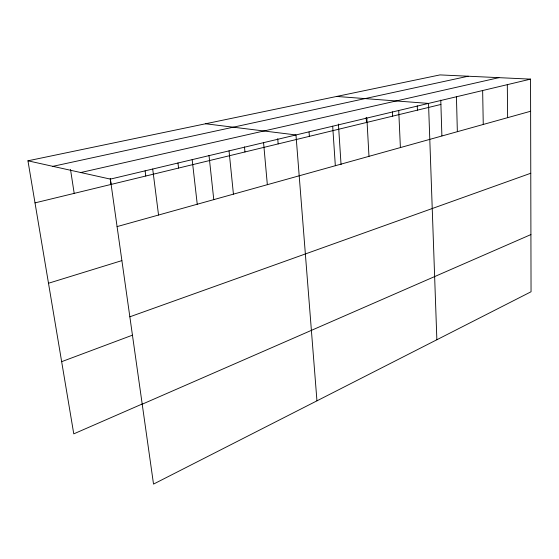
<?xml version="1.0" encoding="UTF-8"?>
<svg xmlns="http://www.w3.org/2000/svg" width="559" height="559" viewBox="0 0 559 559"><rect width="100%" height="100%" fill="white"/><g stroke="black" fill="none" stroke-linecap="round" stroke-linejoin="round"><path stroke-width="0.84" d="M142.133 404.038L73.767 433.861L27.95 160.803L439.982 74.906L530.547 79.133L531.05 291.763L153.522 484.094L110.361 179.111L27.95 160.803M142.217 404.199L530.917 234.57M61.651 361.673L132.392 335.19M129.849 316.806L530.77 173.248M48.493 283.252L121.834 260.627M117.083 226.598L530.624 111.248M35.007 202.882L440.911 104.449M110.361 179.111L530.547 79.133M80.769 172.535L498.921 77.652M52.853 166.337L468.176 76.22M336.63 96.448L428.522 103.408L436.865 339.746M205.586 123.77L295.97 134.95L316.953 400.831M70.518 169.517L74.193 193.379M110.214 178.517L111.052 184.442M145.109 170.851L145.78 176.015M152.705 169.035L158.546 215.033M177.958 162.921L178.566 168.07M192.17 159.643L197.243 204.238M209.003 155.423L213.783 199.696M229.043 150.874L233.424 194.148M244.472 146.87L244.961 151.964M263.568 142.657L267.342 184.687M277.725 138.716L278.165 143.915M309.05 132.029L309.372 136.347M332.689 126.208L335.33 165.723M338.419 124.049L341.053 164.625M366.858 118.082L368.982 156.338M366.18 117.327L366.473 122.498M392.453 111.835L392.656 116.153M398.721 110.5L400.398 147.576M417.259 105.812L417.426 110.144M440.771 100.103L441.889 135.872M456.437 96.763L457.353 131.686M482.648 90.53L483.255 124.461M507.306 84.661L507.635 117.663"/></g></svg>
